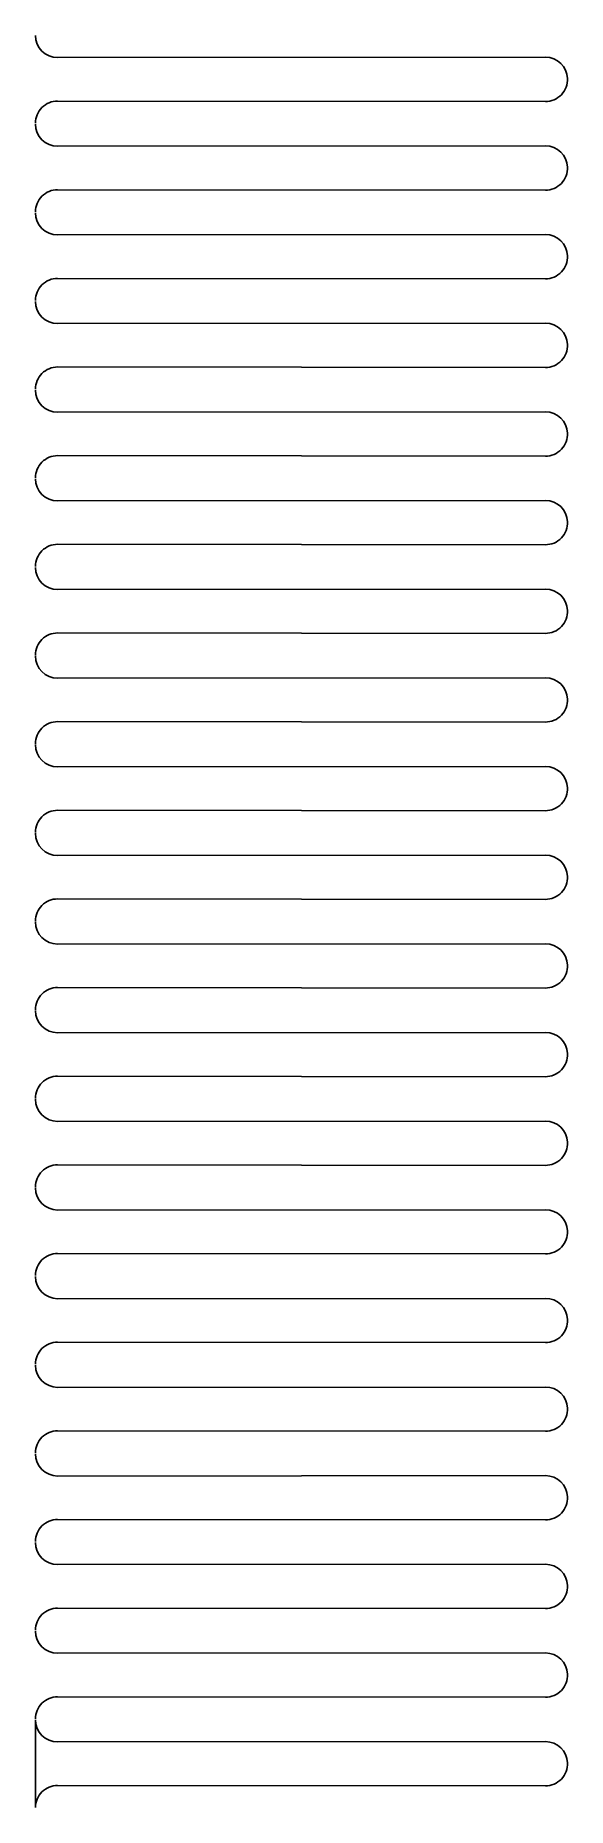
# Model space of a CAD drawing. Header units: millimetres. Extents: x -14 to 16, y -1.2 to 98.8.
import ezdxf

# ---------------------------------------------------------------- set-up
doc = ezdxf.new("R2010")
doc.units = ezdxf.units.MM
doc.layers.get('0').update_dxf_attribs({"linetype": 'CONTINUOUS'})

msp = doc.modelspace()

# ---------------------------------------------------------------- linework, layer by layer
for p, q in [((14.749, 97.538), (-12.751, 97.518)), ((15.999, 96.344), (15.999, 96.339)), ((-12.75, 95.067), (14.749, 95.04)), ((14.749, 92.538), (-12.751, 92.518)), ((15.999, 91.344), (15.999, 91.339)), ((-12.75, 90.067), (14.749, 90.04)), ((14.749, 87.538), (-12.751, 87.518)), ((15.999, 86.344), (15.999, 86.339)), ((-12.75, 85.067), (14.749, 85.04)), ((14.749, 82.538), (-12.751, 82.518)), ((15.999, 81.344), (15.999, 81.339)), ((-12.75, 80.067), (14.749, 80.04)), ((14.749, 77.538), (-12.751, 77.518)), ((15.999, 76.344), (15.999, 76.339)), ((-12.75, 75.067), (14.749, 75.04)), ((14.749, 72.538), (-12.751, 72.518)), ((15.999, 71.344), (15.999, 71.339)), ((-12.75, 70.067), (14.749, 70.04)), ((14.749, 67.538), (-12.751, 67.518)), ((15.999, 66.344), (15.999, 66.339)), ((-12.75, 65.067), (14.749, 65.04)), ((14.749, 62.538), (-12.751, 62.518)), ((15.999, 61.344), (15.999, 61.339)), ((-12.75, 60.067), (14.749, 60.04)), ((14.749, 57.538), (-12.751, 57.518)), ((15.999, 56.344), (15.999, 56.339)), ((-12.75, 55.067), (14.749, 55.04)), ((14.749, 52.538), (-12.751, 52.518)), ((15.999, 51.344), (15.999, 51.339)), ((-12.75, 50.067), (14.749, 50.04)), ((14.749, 47.538), (-12.751, 47.518)), ((15.999, 46.344), (15.999, 46.339)), ((-12.75, 45.067), (14.749, 45.04)), ((14.749, 42.538), (-12.751, 42.518)), ((15.999, 41.344), (15.999, 41.339)), ((-12.75, 40.067), (14.749, 40.04)), ((14.749, 37.538), (-12.751, 37.518)), ((15.999, 36.344), (15.999, 36.339)), ((-12.75, 35.067), (14.749, 35.04)), ((14.749, 32.538), (-12.751, 32.518)), ((15.999, 31.344), (15.999, 31.339)), ((-12.75, 30.067), (14.749, 30.04)), ((14.749, 27.538), (-12.751, 27.518)), ((15.999, 26.344), (15.999, 26.339)), ((-12.75, 25.067), (14.749, 25.04)), ((14.749, 22.538), (-12.751, 22.518)), ((15.999, 21.344), (15.999, 21.339)), ((-12.75, 20.067), (14.749, 20.04)), ((14.749, 17.538), (-12.751, 17.518)), ((15.999, 16.344), (15.999, 16.339)), ((-12.75, 15.067), (14.749, 15.04)), ((14.749, 12.538), (-12.751, 12.518)), ((15.999, 11.344), (15.999, 11.339)), ((-12.75, 10.067), (14.749, 10.04)), ((14.749, 7.538), (-12.751, 7.518)), ((15.999, 6.344), (15.999, 6.339)), ((-12.75, 5.067), (14.749, 5.04)), ((-14.002, 3.767), (-14, 1.267)), ((14.749, 2.538), (-12.751, 2.518)), ((-14.001, -1.181), (-13.998, 1.319)), ((15.999, 1.344), (15.999, 1.339)), ((-12.75, 0.067), (14.749, 0.04))]:
    msp.add_line(p, q)
for centre, start, end in [((-12.752, 98.768), 180.0431, 270.0431), ((14.75, 96.288), 2.34323, 90.0431), ((14.75, 96.29), -90.05631, 2.47653), ((-12.751, 93.817), 89.94369, 179.94369), ((-12.752, 93.768), 180.0431, 270.0431), ((14.75, 91.288), 2.34323, 90.0431), ((14.75, 91.29), -90.05631, 2.47653), ((-12.751, 88.817), 89.94369, 179.94369), ((-12.752, 88.768), 180.0431, 270.0431), ((14.75, 86.288), 2.34323, 90.0431), ((14.75, 86.29), -90.05631, 2.47653), ((-12.751, 83.817), 89.94369, 179.94369), ((-12.752, 83.768), 180.0431, 270.0431), ((14.75, 81.288), 2.34323, 90.0431), ((14.75, 81.29), -90.05631, 2.47653), ((-12.751, 78.817), 89.94369, 179.94369), ((-12.752, 78.768), 180.0431, 270.0431), ((14.75, 76.288), 2.34323, 90.0431), ((14.75, 76.29), -90.05631, 2.47653), ((-12.751, 73.817), 89.94369, 179.94369), ((-12.752, 73.768), 180.0431, 270.0431), ((14.75, 71.288), 2.34323, 90.0431), ((14.75, 71.29), -90.05631, 2.47653), ((-12.751, 68.817), 89.94369, 179.94369), ((-12.752, 68.768), 180.0431, 270.0431), ((14.75, 66.288), 2.34323, 90.0431), ((14.75, 66.29), -90.05631, 2.47653), ((-12.751, 63.817), 89.94369, 179.94369), ((-12.752, 63.768), 180.0431, 270.0431), ((14.75, 61.288), 2.34323, 90.0431), ((14.75, 61.29), -90.05631, 2.47653), ((-12.751, 58.817), 89.94369, 179.94369), ((-12.752, 58.768), 180.0431, 270.0431), ((14.75, 56.288), 2.34323, 90.0431), ((14.75, 56.29), -90.05631, 2.47653), ((-12.751, 53.817), 89.94369, 179.94369), ((-12.752, 53.768), 180.0431, 270.0431), ((14.75, 51.288), 2.34323, 90.0431), ((14.75, 51.29), -90.05631, 2.47653), ((-12.751, 48.817), 89.94369, 179.94369), ((-12.752, 48.768), 180.0431, 270.0431), ((14.75, 46.288), 2.34323, 90.0431), ((14.75, 46.29), -90.05631, 2.47653), ((-12.751, 43.817), 89.94369, 179.94369), ((-12.752, 43.768), 180.0431, 270.0431), ((14.75, 41.288), 2.34323, 90.0431), ((14.75, 41.29), -90.05631, 2.47653), ((-12.751, 38.817), 89.94369, 179.94369), ((-12.752, 38.768), 180.0431, 270.0431), ((14.75, 36.288), 2.34323, 90.0431), ((14.75, 36.29), -90.05631, 2.47653), ((-12.751, 33.817), 89.94369, 179.94369), ((-12.752, 33.768), 180.0431, 270.0431), ((14.75, 31.288), 2.34323, 90.0431), ((14.75, 31.29), -90.05631, 2.47653), ((-12.751, 28.817), 89.94369, 179.94369), ((-12.752, 28.768), 180.0431, 270.0431), ((14.75, 26.288), 2.34323, 90.0431), ((14.75, 26.29), -90.05631, 2.47653), ((-12.751, 23.817), 89.94369, 179.94369), ((-12.752, 23.768), 180.0431, 270.0431), ((14.75, 21.288), 2.34323, 90.0431), ((14.75, 21.29), -90.05631, 2.47653), ((-12.751, 18.817), 89.94369, 179.94369), ((-12.752, 18.768), 180.0431, 270.0431), ((14.75, 16.288), 2.34323, 90.0431), ((14.75, 16.29), -90.05631, 2.47653), ((-12.751, 13.817), 89.94369, 179.94369), ((-12.752, 13.768), 180.0431, 270.0431), ((14.75, 11.288), 2.34323, 90.0431), ((14.75, 11.29), -90.05631, 2.47653), ((-12.751, 8.817), 89.94369, 179.94369), ((-12.752, 8.768), 180.0431, 270.0431), ((14.75, 6.288), 2.34323, 90.0431), ((14.75, 6.29), -90.05631, 2.47653), ((-12.751, 3.817), 89.94369, 179.94369), ((-12.752, 3.768), 180.0431, 270.0431), ((14.75, 1.288), 2.34323, 90.0431), ((14.75, 1.29), -90.05631, 2.47653), ((-12.751, -1.183), 89.94369, 179.94369)]:
    msp.add_arc(centre, 1.25, start, end)

doc.saveas('drawing.dxf')
